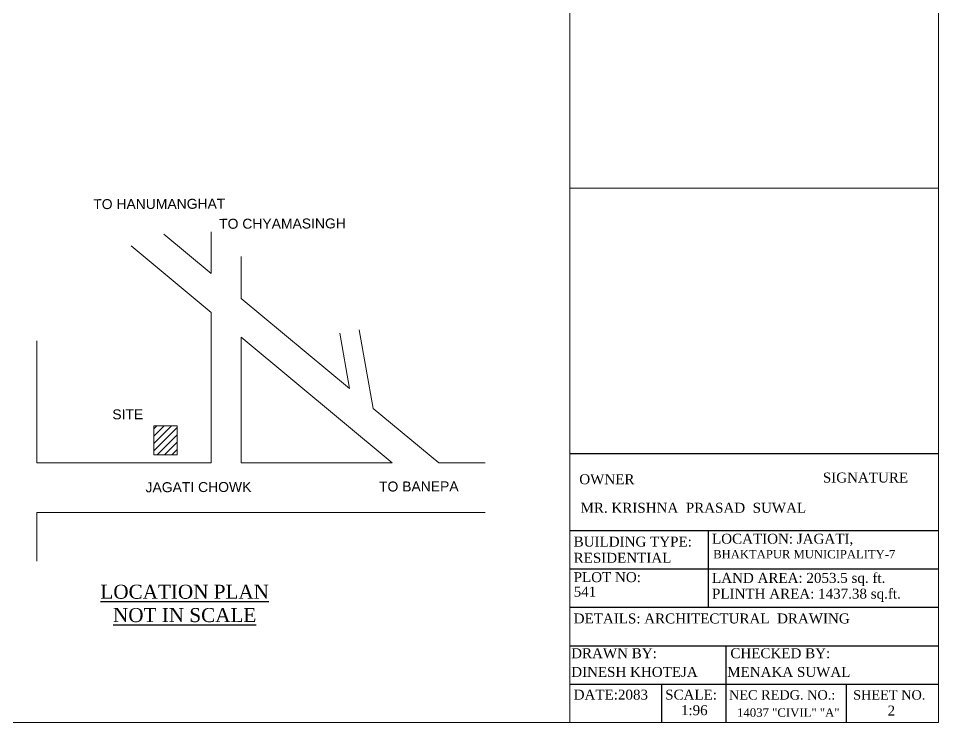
# Model space of a CAD drawing. Header units: inches. Extents: x 151827 to 346502, y -56182 to -23217.
# Drawn here: x 157357 to 158466, y -28405 to -27557 of the extents above; entities that cross this region are included whole.
import ezdxf

# ---------------------------------------------------------------- set-up
doc = ezdxf.new("R2010")
doc.units = ezdxf.units.IN
doc.header["$LTSCALE"] = 5
doc.header["$MEASUREMENT"] = 0
for name, color, linetype, lineweight in [('1', 7, 'Continuous', 25), ('A-WALL', 7, 'Continuous', 9), ('ele1', 21, 'Continuous', 20)]:
    doc.layers.add(name, color=color, linetype=linetype, lineweight=lineweight)
for name, color, linetype in [('column', 4, 'Continuous'), ('TEXT', 6, 'Continuous'), ('WALL', 7, 'Continuous')]:
    doc.layers.add(name, color=color, linetype=linetype)
doc.styles.add('DIMTEXT', font='arial.ttf', dxfattribs={"height": 8})
doc.styles.add('ordinary', font='times.ttf')

msp = doc.modelspace()

# ---------------------------------------------------------------- hatches: boundary and pattern name
at = {"layer": 'WALL', "linetype": 'ByBlock', "ltscale": 5, "true_color": 0xf8991e}
h = msp.add_hatch(dxfattribs=at)
h.set_pattern_fill('ANSI31', color=30, scale=50)
h.set_pattern_definition([(45, (144888.4404, -24057.0716), (-4.4194174, 4.4194174), [])])
h.paths.add_polyline_path([(157520.1, -28082.7), (157547.9, -28082.7), (157547.9, -28047.8), (157520.1, -28047.8)])

# ---------------------------------------------------------------- linework, layer by layer
at = {"layer": '1'}
for p, q in [((158021.2, -28081.1, -72.7), (158465.9, -28081.1, -72.7)), ((158021.2, -28173.8, -72.7), (158465.9, -28173.8, -72.7)), ((158188.1, -28173.8, -72.7), (158188.1, -28266.4, -72.7)), ((158021.2, -28220.1, -72.7), (158465.9, -28220.1, -72.7)), ((158021.2, -28266.4, -72.7), (158465.9, -28266.4, -72.7)), ((158021.2, -28312.7, -72.7), (158465.9, -28312.7, -72.7)), ((158209.3, -28312.7, -72.7), (158209.3, -28405.4, -72.7)), ((158021.2, -28359, -72.7), (158465.9, -28359, -72.7)), ((158132.4, -28405.4, -72.7), (158132.4, -28359, -72.7)), ((158354.7, -28405.4, -72.7), (158354.7, -28359, -72.7))]:
    msp.add_line(p, q, dxfattribs=at)
at = {"layer": 'A-WALL', "ltscale": 5}
for p, q in [((157589.2, -27864.4, -72.7), (157532.1, -27816.9, -72.7)), ((157589.2, -27864.4, -72.7), (157589.2, -27813.9, -72.7)), ((157589.2, -27911.2, -72.7), (157492.7, -27830.9, -72.7)), ((157625.2, -27894.3, -72.7), (157625.2, -27843.8, -72.7)), ((157755.9, -28003, -72.7), (157625.2, -27894.3, -72.7)), ((157589.2, -28092.4, -72.7), (157589.2, -27911.2, -72.7)), ((157625.2, -28092.4, -72.7), (157625.2, -27941.1, -72.7)), ((157807.2, -28092.4, -72.7), (157625.2, -27941.1, -72.7)), ((157755.9, -28003, -72.7), (157744, -27936.3, -72.7)), ((157784.5, -28026.7, -72.7), (157767.6, -27932.1, -72.7)), ((157379, -28092.4, -72.7), (157379, -27945.4, -72.7)), ((157863.5, -28092.4, -72.7), (157784.5, -28026.7, -72.7)), ((157379, -28092.4, -72.7), (157589.2, -28092.4, -72.7)), ((157625.2, -28092.4, -72.7), (157807.2, -28092.4, -72.7)), ((157863.5, -28092.4, -72.7), (157919.3, -28092.4, -72.7)), ((157379, -28152.4, -72.7), (157919.3, -28152.4, -72.7)), ((157379, -28210.7, -72.7), (157379, -28152.4, -72.7))]:
    msp.add_line(p, q, dxfattribs=at)
at = {"layer": 'A-WALL', "ltscale": 5, "elevation": -72.7}
msp.add_lwpolyline([(157520.1, -28047.8), (157547.9, -28047.8), (157547.9, -28082.7), (157520.1, -28082.7)], close=True, dxfattribs=at)
at = {"layer": 'ele1'}
for p, q in [((158021.2, -28405.4, -72.7), (158021.2, -26250, -72.7)), ((158465.9, -27761.4, -72.7), (158021.2, -27761.4, -72.7))]:
    msp.add_line(p, q, dxfattribs=at)
at = {"layer": 'ele1', "elevation": -72.7}
msp.add_lwpolyline([(155380.9, -26250), (158465.9, -26250), (158465.9, -28405.4), (155380.9, -28405.4)], close=True, dxfattribs=at)
msp.add_lwpolyline([(155380.9, -26250), (158465.9, -26250), (158465.9, -28405.4), (155380.9, -28405.4)], close=True, dxfattribs=at)

# ---------------------------------------------------------------- texts
at = {"layer": '1', "style": 'ordinary'}
for s, height, p in [('OWNER', 12, (158032.8, -28118.1, -72.7)), ('SIGNATURE', 12, (158326.4, -28116.1, -72.7)), ('MR. KRISHNA  PRASAD  SUWAL', 12, (158034.3, -28152.5, -72.7)), ('BUILDING TYPE:  ', 12, (158026, -28193.3, -72.7)), ('LOCATION: JAGATI,', 12, (158192.8, -28189.8, -72.7)), ('RESIDENTIAL', 12, (158026, -28212.8, -72.7)), ('BHAKTAPUR MUNICIPALITY-7', 10.08, (158194.2, -28207.5, -72.7)), ('PLOT NO: ', 12, (158026, -28236.1, -72.7)), ('LAND AREA: 2053.5 sq. ft. ', 12, (158192.8, -28237, -72.7)), ('541', 12, (158026, -28253.6, -72.7)), ('PLINTH AREA: 1437.38 sq.ft.', 12, (158192.8, -28256, -72.7)), ('DETAILS: ARCHITECTURAL  DRAWING ', 12, (158026, -28285.9, -72.7)), ('DRAWN BY:', 12, (158023, -28327.8, -72.7)), ('CHECKED BY: ', 12, (158214.9, -28327.8, -72.7)), ('DINESH KHOTEJA', 12, (158023, -28350.3, -72.7)), ('MENAKA SUWAL', 12, (158211.1, -28350.3, -72.7)), ('DATE:2083', 12, (158026, -28377.7, -72.7)), ('SCALE:', 12, (158136.3, -28377.7, -72.7)), ('NEC REDG. NO.:', 11.4, (158213.2, -28377.7, -72.7)), ('SHEET NO.', 11.4, (158362.9, -28377.7, -72.7)), ('2', 12, (158404.4, -28396.9, -72.7)), ('14037 "CIVIL" "A"', 10.2, (158222.9, -28398.4, -72.7))]:
    msp.add_text(s, height=height, dxfattribs=at).set_placement(p)
msp.add_attdef('1:96', (158155.3, -28396.4, -72.7), 'SCALE', height=12, dxfattribs=at)
at = {"layer": 'column', "color": 0, "char_height": 12, "width": 216.272, "attachment_point": 2, "rotation": 0.2057, "style": 'DIMTEXT'}
for s, insert in [('TO HANUMANGHAT', (157526.5, -27774.4, -72.7)), ('TO CHYAMASINGH', (157675, -27798.1, -72.7)), ('SITE', (157488.5, -28027.9, -72.7)), ('JAGATI CHOWK', (157573.7, -28115.6, -72.7)), ('TO BANEPA', (157839.3, -28114.8, -72.7))]:
    msp.add_mtext(s, dxfattribs=dict(at, insert=insert))
at = {"layer": 'TEXT', "insert": (157557.1, -28284.5, -72.7), "char_height": 16.875, "attachment_point": 8, "rotation": 359.9996, "style": 'ordinary'}
msp.add_mtext_dynamic_manual_height_columns('{\\LLOCATION PLAN\\PNOT IN SCALE}', width=232.087, gutter_width=1720.7, heights=[0], dxfattribs=at)

doc.saveas('drawing.dxf')
